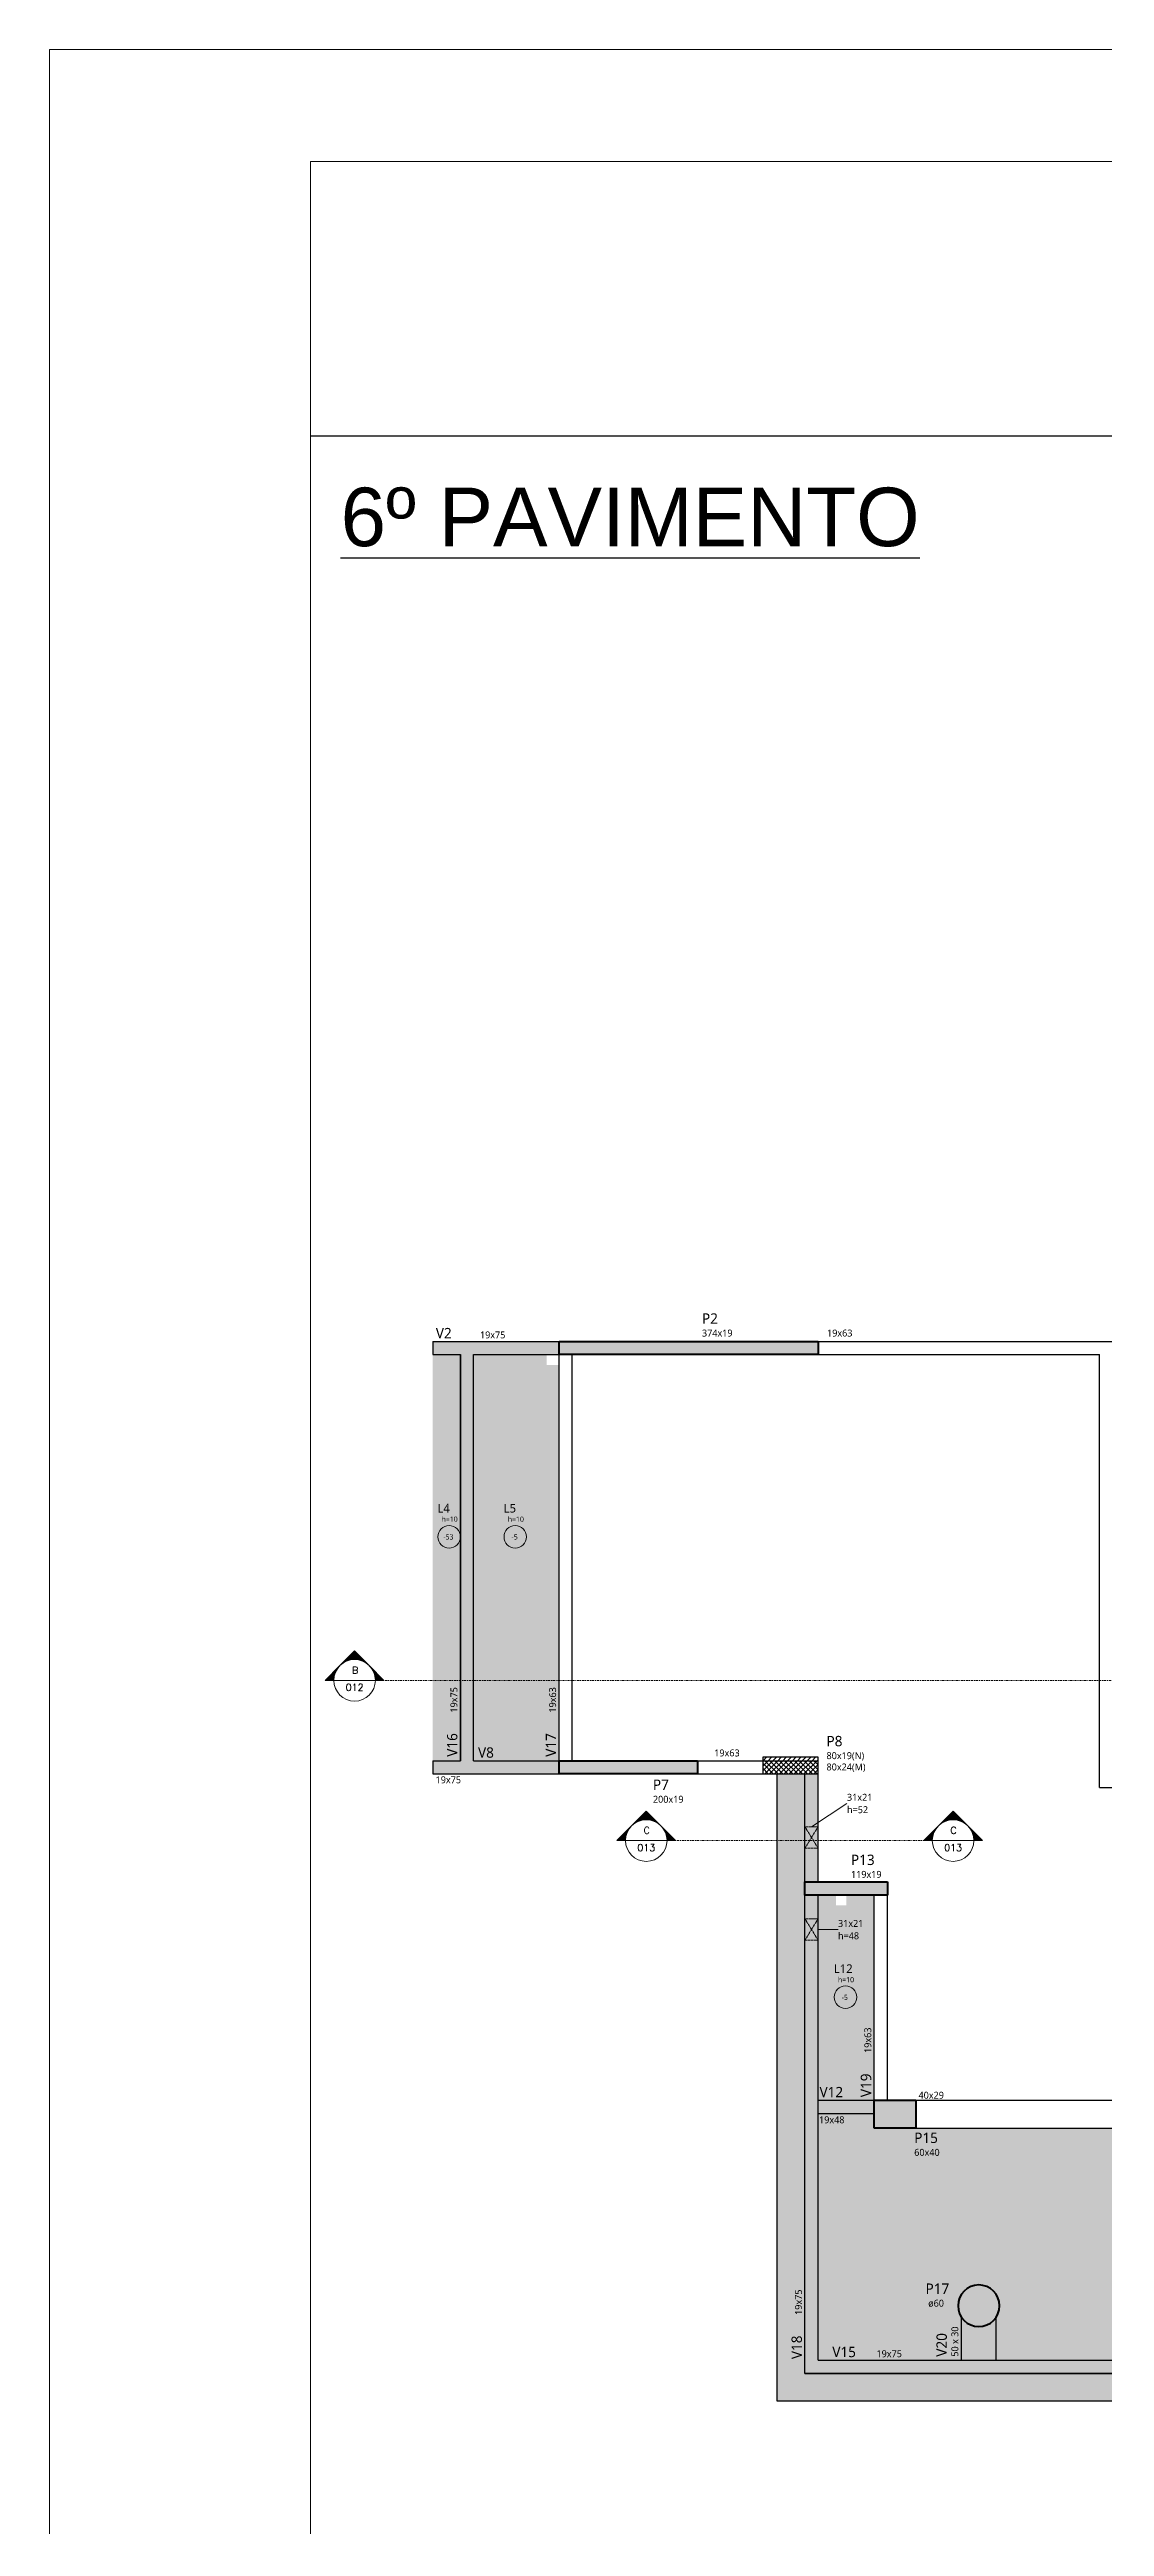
# Model space of a CAD drawing. Extents: x -23436 to 4767, y -4638 to 9755.
# Drawn here: x -19091 to -18809, y 7919 to 8582 of the extents above; entities that cross this region are included whole.
import ezdxf

# ---------------------------------------------------------------- set-up
doc = ezdxf.new("R2010")
doc.units = 0
for name, pattern in [('Centro de 6 mm', [1.32, 0.6, -0.24, 0.24, -0.24]), ('HIDDEN', [9.525, 6.35, -3.175]), ('Traço', [0.635, 0.3175, -0.3175])]:
    doc.linetypes.add(name, pattern=pattern)
for name, color, linetype, lineweight in [('A-DETL', 7, 'HIDDEN', 18), ('A-DETL-GENF', 7, 'Continuous', 18), ('A-FLOR', 7, 'Continuous', 18), ('A-FLOR-IDEN', 7, 'Continuous', 9), ('A-GENM', 7, 'Continuous', 18), ('A-GENM-HDLN', 7, 'Traço', 18), ('A-GENM-IDEN', 7, 'Continuous', 9), ('FOLHA MB', 7, 'Continuous', 13), ('G-ANNO-SYMB', 7, 'Continuous', 9), ('S-BEAM', 7, 'Continuous', 18), ('S-BEAM-IDEN', 7, 'Continuous', 9), ('S-COLS', 7, 'Continuous', 18), ('S-COLS-IDEN', 7, 'Continuous', 9)]:
    doc.layers.add(name, color=color, linetype=linetype, lineweight=lineweight)
for name, color, linetype in [('MB Folha', 7, 'Continuous'), ('MB Logo', 255, 'Continuous'), ('Vigas', 3, 'Continuous')]:
    doc.layers.add(name, color=color, linetype=linetype)
doc.styles.add('Gadugi', font='gadugi.ttf', dxfattribs={"height": 15})
doc.styles.add('Gadugi_1', font='gadugi.ttf', dxfattribs={"height": 10})
doc.styles.add('Gadugi_3', font='gadugi.ttf', dxfattribs={"height": 0.2})
doc.styles.add('Gadugi_4', font='gadugi.ttf', dxfattribs={"height": 7.5})
doc.styles.add('RomanD', font='romand__.ttf', dxfattribs={"height": 10})
doc.styles.add('TQS_ARIAL', font='arial.ttf')

# ---------------------------------------------------------------- blocks, each defined once
blk = doc.blocks.new('A$C169d8357')
at = {"layer": 'FOLHA MB', "color": 1}
for points in [[(0, 1199.94), (0, 149.94), (1485.02, 149.94), (1485.02, 1199.94)], [(70, 1169.94), (70, 179.94), (1455.02, 179.94), (1455.02, 1169.94)]]:
    blk.add_lwpolyline(points, close=True, dxfattribs=at)
blk = doc.blocks.new('PED_FURO_RETANGULAR_R04_2020 _INSTÂNCIA_ - FURO RET-3740355-PL K 100 - FORMA DO 6º PAVIMENTO')
at = {"layer": 'A-GENM-HDLN'}
for p, q in [((-15.5, 9.5), (15.5, -9.5)), ((-15.5, -9.5), (15.5, 9.5)), ((-15.5, -9.5), (-15.5, 9.5)), ((15.5, 9.5), (15.5, -9.5))]:
    blk.add_line(p, q, dxfattribs=at)
blk = doc.blocks.new('PED_FURO_RETANGULAR_R04_2020 _INSTÂNCIA_ - FURO RET-3739772-PL K 100 - FORMA DO 6º PAVIMENTO')
at = {"layer": 'A-GENM-HDLN'}
for p, q in [((-15.5, 9.5), (15.5, -9.5)), ((-15.5, -9.5), (15.5, 9.5)), ((-15.5, -9.5), (-15.5, 9.5)), ((15.5, 9.5), (15.5, -9.5))]:
    blk.add_line(p, q, dxfattribs=at)
blk = doc.blocks.new('PED_TAG_LAJE_R01 - TÍTULO_ESPESSURA_REBAIXO-2413107-PL K 100 - FORMA DO 6º PAVIMENTO')
at = {"layer": 'A-FLOR-IDEN'}
blk.add_circle((-0.046, -0.667), 0.325, dxfattribs=at)
blk = doc.blocks.new('Corte - M_Cabeça do corte - Preenchida-2060824-PL K 100 - FORMA DO 6º PAVIMENTO')
at = {"layer": 'G-ANNO-SYMB'}
h = blk.add_hatch(color=256, dxfattribs=at)
edge = h.paths.add_edge_path(flags=0)
edge.add_line((-0.6, 0.849), (-0.6, 0.6))
edge.add_arc((-0.6, 0), 0.6, 90, 135)
edge.add_line((-1.024, 0.424), (-0.6, 0.849))
h = blk.add_hatch(color=256, dxfattribs=at)
edge = h.paths.add_edge_path(flags=0)
edge.add_line((-0.6, 0.849), (-0.176, 0.424))
edge.add_arc((-0.6, 0), 0.6, 45, 90)
edge.add_line((-0.6, 0.6), (-0.6, 0.849))
h = blk.add_hatch(color=256, dxfattribs=at)
edge = h.paths.add_edge_path(flags=0)
edge.add_line((-1.449, 0), (-1.024, 0.424))
edge.add_arc((-0.6, 0), 0.6, 135, 180)
edge.add_line((-1.2, 0), (-1.449, 0))
h = blk.add_hatch(color=256, dxfattribs=at)
edge = h.paths.add_edge_path(flags=0)
edge.add_line((0.249, 0), (0, 0))
edge.add_arc((-0.6, 0), 0.6, 360, 405)
edge.add_line((-0.176, 0.424), (0.249, 0))
for p, q in [((-0.6, 0.849), (-1.449, 0)), ((-0.6, 0.849), (-1.024, 0.424)), ((-0.6, 0.849), (0.249, 0)), ((-0.6, 0.6), (-0.6, 0.849)), ((-0.6, 0.849), (-0.6, 0.6)), ((-0.176, 0.424), (-0.6, 0.849)), ((-1.024, 0.424), (-1.449, 0)), ((-1.449, 0), (-1.2, 0)), ((0.249, 0), (-0.176, 0.424)), ((0, 0), (0.249, 0)), ((-1.2, 0), (-1.449, 0)), ((0, 0), (0.249, 0))]:
    blk.add_line(p, q, dxfattribs=at)
for start, end in [(360, 180), (135, 180), (180, 360), (90, 135), (45, 90), (360, 45)]:
    blk.add_arc((-0.6, 0), 0.6, start, end, dxfattribs=at)

msp = doc.modelspace()

# ---------------------------------------------------------------- hatches: boundary and pattern name
at = {"layer": 'A-DETL', "linetype": 'Continuous', "true_color": 0xccffcc}
msp.add_hatch(color=254, dxfattribs=at).paths.add_polyline_path([(-18981.23, 8123.78), (-18977.7, 8123.78), (-18977.7, 8232.6), (-18981.23, 8232.6)], flags=0)
at = {"layer": 'A-DETL-GENF', "true_color": 0x808080}
h = msp.add_hatch(dxfattribs=at)
h.set_pattern_fill('FP_2', color=8, scale=0.1857, style=0, pattern_type=2)
h.set_pattern_definition([(45, (-18677.238, 8160.1346), (-0.6565486, 0.6565486), [])])
h.paths.add_polyline_path([(-18885.31, 8123.78), (-18885.31, 8124.71), (-18900.17, 8124.71), (-18900.17, 8123.78)], flags=0)
at = {"layer": 'A-DETL-GENF', "true_color": 0x0000ff}
h = msp.add_hatch(dxfattribs=at)
h.set_pattern_fill('FP_1', color=5, scale=0.1857, style=0, pattern_type=2)
h.set_pattern_definition([(45, (-18677.238, 8160.1346), (-0.6565486, 0.6565486), []), (135, (-18677.238, 8160.1346), (-0.6565486, -0.6565486), [])])
h.paths.add_polyline_path([(-18885.31, 8120.26), (-18885.31, 8123.78), (-18900.17, 8123.78), (-18900.17, 8120.26)], flags=0)
at = {"layer": 'A-FLOR', "true_color": 0xc7c8ca}
for points in [[(-18988.66, 8123.78), (-18981.23, 8123.78), (-18981.23, 8232.6), (-18988.66, 8232.6)], [(-18954.77, 8123.78), (-18954.77, 8229.83), (-18958.11, 8229.83), (-18958.11, 8232.6), (-18977.7, 8232.6), (-18977.7, 8123.78)], [(-18896.27, 7952.2), (-18458.2, 7952.2), (-18458.2, 8120.26), (-18465.63, 8120.26), (-18465.63, 7959.63), (-18888.84, 7959.63), (-18888.84, 8120.26), (-18896.27, 8120.26), (-18896.27, 8009.41)], [(-18874.88, 8032.79), (-18870.27, 8032.79), (-18870.27, 8087.76), (-18877.79, 8087.76), (-18877.79, 8084.99), (-18880.5, 8084.99), (-18880.5, 8087.76), (-18885.31, 8087.76), (-18885.31, 8032.79)], [(-18885.31, 7963.15), (-18846.87, 7963.15), (-18846.87, 7974.65), (-18847.38, 7975.61), (-18847.7, 7976.65), (-18847.8, 7977.73), (-18847.7, 7978.82), (-18847.38, 7979.86), (-18846.86, 7980.83), (-18846.17, 7981.67), (-18845.33, 7982.36), (-18844.36, 7982.88), (-18843.32, 7983.19), (-18842.23, 7983.3), (-18841.15, 7983.19), (-18840.09, 7982.87), (-18839.14, 7982.36), (-18838.29, 7981.67), (-18837.6, 7980.83), (-18837.09, 7979.86), (-18836.77, 7978.82), (-18836.66, 7977.73), (-18836.77, 7976.64), (-18837.09, 7975.6), (-18837.59, 7974.64), (-18837.59, 7963.15), (-18721.34, 7963.15), (-18721.34, 8001.05), (-18724.13, 8001.05), (-18724.13, 8009.96), (-18721.34, 8009.96), (-18721.34, 8025.36), (-18870.27, 8025.36), (-18870.27, 8029.26), (-18885.31, 8029.26), (-18885.31, 8009.41)]]:
    msp.add_hatch(color=9, dxfattribs=at).paths.add_polyline_path(points, flags=0)
at = {"layer": 'S-BEAM', "true_color": 0xccffcc}
for points in [[(-18954.77, 8232.6), (-18954.77, 8236.13), (-18988.66, 8236.13), (-18988.66, 8232.6), (-18977.7, 8232.6)], [(-18954.77, 8120.26), (-18954.77, 8123.78), (-18988.66, 8123.78), (-18988.66, 8120.26)], [(-18888.84, 8091.29), (-18885.31, 8091.29), (-18885.31, 8120.26), (-18888.84, 8120.26), (-18888.84, 8103.31)], [(-18885.31, 7959.63), (-18885.31, 8087.76), (-18888.84, 8087.76), (-18888.84, 7959.63)], [(-18885.31, 7959.63), (-18721.34, 7959.63), (-18721.34, 7963.15), (-18885.31, 7963.15)]]:
    msp.add_hatch(color=254, dxfattribs=at).paths.add_polyline_path(points, flags=0)
at = {"layer": 'S-BEAM', "true_color": 0xd9d9d9}
for points in [[(-18874.88, 8029.26), (-18870.27, 8029.26), (-18870.27, 8032.79), (-18885.31, 8032.79), (-18885.31, 8029.26)], [(-18846.17, 7963.15), (-18837.59, 7963.15), (-18837.6, 7974.64), (-18838.29, 7973.79), (-18839.14, 7973.1), (-18840.1, 7972.58), (-18841.15, 7972.27), (-18842.23, 7972.16), (-18843.32, 7972.27), (-18844.37, 7972.59), (-18845.34, 7973.1), (-18846.18, 7973.8), (-18846.87, 7974.64), (-18846.87, 7963.15)]]:
    msp.add_hatch(color=254, dxfattribs=at).paths.add_polyline_path(points, flags=0)
at = {"layer": 'S-COLS', "true_color": 0x808080}
for points in [[(-18954.77, 8232.6), (-18885.31, 8232.6), (-18885.31, 8236.13), (-18954.77, 8236.13)], [(-18954.77, 8120.26), (-18917.63, 8120.26), (-18917.63, 8123.78), (-18954.77, 8123.78)], [(-18888.84, 8087.76), (-18866.74, 8087.76), (-18866.74, 8091.29), (-18888.84, 8091.29)], [(-18859.13, 8025.36), (-18859.13, 8032.79), (-18870.27, 8032.79), (-18870.27, 8025.36)], [(-18842.23, 7972.16), (-18841.15, 7972.27), (-18840.09, 7972.59), (-18839.14, 7973.1), (-18838.29, 7973.79), (-18837.6, 7974.64), (-18837.09, 7975.6), (-18836.77, 7976.64), (-18836.66, 7977.73), (-18836.77, 7978.82), (-18837.09, 7979.86), (-18837.6, 7980.83), (-18838.29, 7981.67), (-18839.14, 7982.36), (-18840.1, 7982.88), (-18841.15, 7983.19), (-18842.23, 7983.3), (-18843.32, 7983.19), (-18844.36, 7982.88), (-18845.33, 7982.36), (-18846.17, 7981.67), (-18846.86, 7980.83), (-18847.38, 7979.86), (-18847.7, 7978.82), (-18847.8, 7977.73), (-18847.7, 7976.64), (-18847.38, 7975.6), (-18846.86, 7974.64), (-18846.17, 7973.79), (-18845.33, 7973.1), (-18844.36, 7972.58), (-18843.32, 7972.27)]]:
    msp.add_hatch(color=8, dxfattribs=at).paths.add_polyline_path(points, flags=0)

# ---------------------------------------------------------------- linework, layer by layer
at = {"layer": 'A-FLOR'}
for start, end in [(200.60054, 202.37154), (210.30878, 213.55731), (326.44269, 329.69122), (337.62846, 339.39946)]:
    msp.add_arc((-18842.23, 7977.73), 5.57, start, end, dxfattribs=at)
at = {"layer": 'A-GENM-IDEN'}
for p, q in [((-18887.08, 8106.08), (-18877.57, 8112.34)), ((-18885.31, 8078.55), (-18879.98, 8078.55))]:
    msp.add_line(p, q, dxfattribs=at)
at = {"layer": 'G-ANNO-SYMB'}
for p, q in [((-19015.18, 8145.31), (-19004.03, 8145.31)), ((-18936.96, 8102.38), (-18925.82, 8102.38)), ((-18854.69, 8102.38), (-18843.55, 8102.38))]:
    msp.add_line(p, q, dxfattribs=at)
at = {"layer": 'G-ANNO-SYMB', "linetype": 'Centro de 6 mm'}
for p, q in [((-19004.03, 8145.31), (-18350.38, 8145.31)), ((-18925.82, 8102.38), (-18854.69, 8102.38))]:
    msp.add_line(p, q, dxfattribs=at)
at = {"layer": 'MB Folha', "color": 0}
msp.add_line((-19021.4, 8478.8), (-17636.4, 8478.8), dxfattribs=at)
at = {"layer": 'S-BEAM', "lineweight": 25}
for start, end in [(223.04945, 224.84585), (235.39348, 236.13439), (303.86561, 304.60652), (315.15415, 316.95055)]:
    msp.add_arc((-18842.23, 7977.73), 5.57, start, end, dxfattribs=at)
at = {"layer": 'S-COLS', "lineweight": 50}
for p, q in [((-18954.77, 8232.6), (-18954.77, 8236.13)), ((-18954.77, 8236.13), (-18885.31, 8236.13)), ((-18885.31, 8236.13), (-18885.31, 8232.6)), ((-18885.31, 8232.6), (-18954.77, 8232.6)), ((-18954.77, 8120.26), (-18954.77, 8123.78)), ((-18954.77, 8123.78), (-18917.63, 8123.78)), ((-18917.63, 8123.78), (-18917.63, 8120.26)), ((-18917.63, 8120.26), (-18954.77, 8120.26)), ((-18888.84, 8087.76), (-18888.84, 8091.29)), ((-18888.84, 8091.29), (-18866.74, 8091.29)), ((-18866.74, 8091.29), (-18866.74, 8087.76)), ((-18866.74, 8087.76), (-18888.84, 8087.76)), ((-18870.27, 8025.36), (-18870.27, 8032.79)), ((-18870.27, 8032.79), (-18859.13, 8032.79)), ((-18859.13, 8032.79), (-18859.13, 8025.36)), ((-18859.13, 8025.36), (-18870.27, 8025.36))]:
    msp.add_line(p, q, dxfattribs=at)
for start, end in [(0, 180), (180, 0)]:
    msp.add_arc((-18842.23, 7977.73), 5.57, start, end, dxfattribs=at)
at = {"layer": 'Vigas', "lineweight": 25}
for p, q in [((-18988.66, 8236.13), (-18988.66, 8232.6)), ((-18988.66, 8236.13), (-18954.77, 8236.13)), ((-18885.31, 8236.13), (-18732.02, 8236.13)), ((-18988.66, 8232.6), (-18981.23, 8232.6)), ((-18977.7, 8232.6), (-18954.77, 8232.6)), ((-18954.77, 8123.78), (-18954.77, 8232.6)), ((-18951.24, 8123.78), (-18951.24, 8232.6)), ((-18885.31, 8232.6), (-18809.83, 8232.6)), ((-18809.83, 8116.63), (-18809.83, 8232.6)), ((-18988.66, 8123.78), (-18988.66, 8120.26)), ((-18988.66, 8123.78), (-18981.23, 8123.78)), ((-18977.7, 8123.78), (-18954.77, 8123.78)), ((-18917.63, 8123.78), (-18900.17, 8123.78)), ((-18988.66, 8120.26), (-18954.77, 8120.26)), ((-18917.63, 8120.26), (-18900.17, 8120.26)), ((-18888.84, 8091.29), (-18888.84, 8120.26)), ((-18885.31, 8091.29), (-18885.31, 8120.26)), ((-18809.83, 8116.63), (-18772.13, 8116.63)), ((-18888.84, 7959.63), (-18888.84, 8087.76)), ((-18885.31, 7963.15), (-18885.31, 8087.76)), ((-18870.27, 8032.79), (-18870.27, 8087.76)), ((-18866.74, 8032.79), (-18866.74, 8087.76)), ((-18885.31, 8032.79), (-18870.27, 8032.79)), ((-18859.13, 8032.79), (-18721.34, 8032.79)), ((-18885.31, 8029.26), (-18870.27, 8029.26)), ((-18859.13, 8025.36), (-18721.34, 8025.36)), ((-18846.87, 7963.15), (-18846.87, 7974.65)), ((-18837.59, 7963.15), (-18837.59, 7974.65)), ((-18888.84, 7959.63), (-18885.31, 7959.63)), ((-18885.31, 7963.15), (-18721.34, 7963.15)), ((-18885.31, 7959.63), (-18721.34, 7959.63))]:
    msp.add_line(p, q, dxfattribs=at)
at = {"layer": 'Vigas'}
for p, q in [((-18981.23, 8232.6), (-18981.23, 8123.78)), ((-18981.23, 8123.78), (-18981.23, 8232.6)), ((-18977.7, 8123.78), (-18977.7, 8232.6)), ((-18977.7, 8123.78), (-18977.7, 8232.6)), ((-18896.27, 7952.2), (-18896.27, 8120.26)), ((-18888.84, 7959.63), (-18888.84, 8120.26)), ((-18465.63, 7959.63), (-18888.84, 7959.63)), ((-18458.2, 7952.2), (-18896.27, 7952.2))]:
    msp.add_line(p, q, dxfattribs=at)
at = {"layer": 'Vigas', "linetype": 'Continuous'}
for p, q in [((-18885.31, 8124.71), (-18900.17, 8124.71)), ((-18900.17, 8124.71), (-18900.17, 8123.78)), ((-18900.17, 8123.78), (-18900.17, 8120.26)), ((-18900.17, 8123.78), (-18885.31, 8123.78)), ((-18885.31, 8123.78), (-18885.31, 8124.71)), ((-18885.31, 8120.26), (-18885.31, 8123.78)), ((-18900.17, 8120.26), (-18885.31, 8120.26))]:
    msp.add_line(p, q, dxfattribs=at)

# ---------------------------------------------------------------- block references
at = {"layer": 'A-FLOR-IDEN', "xscale": 9.284999930164183, "yscale": 9.284999930164183, "zscale": 9.284999930164183}
for p in [(-18983.84, 8189.97), (-18966.09, 8189.97), (-18877.56, 8066.59)]:
    msp.add_blockref('PED_TAG_LAJE_R01 - TÍTULO_ESPESSURA_REBAIXO-2413107-PL K 100 - FORMA DO 6º PAVIMENTO', p, dxfattribs=at)
at = {"layer": 'A-GENM', "linetype": 'Traço', "xscale": 0.1856999986032837, "yscale": 0.1856999986032837, "zscale": 0.1856999986032837, "rotation": 89.9999999999999}
for name, p in [('PED_FURO_RETANGULAR_R04_2020 _INSTÂNCIA_ - FURO RET-3740355-PL K 100 - FORMA DO 6º PAVIMENTO', (-18887.08, 8103.2)), ('PED_FURO_RETANGULAR_R04_2020 _INSTÂNCIA_ - FURO RET-3739772-PL K 100 - FORMA DO 6º PAVIMENTO', (-18887.08, 8078.55))]:
    msp.add_blockref(name, p, dxfattribs=at)
at = {"layer": 'G-ANNO-SYMB', "xscale": 9.284999930164183, "yscale": 9.284999930164183, "zscale": 9.284999930164183}
for p in [(-19004.03, 8145.31), (-18925.82, 8102.38)]:
    msp.add_blockref('Corte - M_Cabeça do corte - Preenchida-2060824-PL K 100 - FORMA DO 6º PAVIMENTO', p, dxfattribs=at)
at = {"layer": 'G-ANNO-SYMB', "extrusion": (0, 0, -1), "xscale": 9.284999930164183, "yscale": 9.284999930164183, "zscale": 9.284999930164183}
msp.add_blockref('Corte - M_Cabeça do corte - Preenchida-2060824-PL K 100 - FORMA DO 6º PAVIMENTO', (18854.69, 8102.38), dxfattribs=at)
at = {"layer": 'MB Logo'}
msp.add_blockref('A$C169d8357', (-19091.4, 7382.32), dxfattribs=at)

# ---------------------------------------------------------------- texts
at = {"layer": 'A-FLOR-IDEN', "attachment_point": 1}
for s, insert, char_height, width, style in [('L4', (-18987.37, 8192.59), 2.321, 4.0196, 'Gadugi_4'), ('L5', (-18969.62, 8192.59), 2.321, 4.0196, 'Gadugi_4'), ('h=10', (-18986.27, 8189.19), 1.393, 5.5083, 'Gadugi_3'), ('-53', (-18985.79, 8184.44), 1.393, 3.4985, 'Gadugi_3'), ('h=10', (-18968.52, 8189.19), 1.393, 5.5083, 'Gadugi_3'), ('-5', (-18967.52, 8184.44), 1.393, 2.2331, 'Gadugi_3'), ('L12', (-18881.09, 8069.21), 2.321, 6.1782, 'Gadugi_4'), ('h=10', (-18880, 8065.81), 1.393, 5.5083, 'Gadugi_3'), ('-5', (-18878.99, 8061.06), 1.393, 2.2331, 'Gadugi_3')]:
    msp.add_mtext(s, dxfattribs=dict(at, insert=insert, char_height=char_height, width=width, style=style))
at = {"layer": 'A-GENM-IDEN', "char_height": 1.857, "attachment_point": 1, "style": 'Gadugi_1'}
for s, insert, width in [('31x21', (-18877.57, 8114.9), 8.3369), ('h=52', (-18877.57, 8111.58), 7.3692), ('31x21', (-18879.98, 8081.11), 8.3369), ('h=48', (-18879.98, 8077.79), 7.3692)]:
    msp.add_mtext(s, dxfattribs=dict(at, insert=insert, width=width))
at = {"layer": 'G-ANNO-SYMB', "attachment_point": 1, "style": 'RomanD'}
for s, insert, char_height, width in [('012', (-19011.98, 8144.33), 1.857, 6.2527), ('B', (-19010.27, 8148.96), 1.86, 2.0842), ('C', (-18932.11, 8106.02), 1.86, 2.2331), ('C', (-18849.84, 8106.02), 1.86, 2.2331), ('013', (-18933.77, 8101.39), 1.857, 6.2527), ('013', (-18851.5, 8101.39), 1.857, 6.2527)]:
    msp.add_mtext(s, dxfattribs=dict(at, insert=insert, char_height=char_height, width=width))
at = {"layer": 'MB Folha', "color": 0, "style": 'TQS_ARIAL'}
msp.add_text('%%U6º PAVIMENTO', height=15.68, dxfattribs=at).set_placement((-19013.34, 8449.19))
at = {"layer": 'S-BEAM-IDEN', "attachment_point": 1}
for s, insert, char_height, width, style in [('V2', (-18987.81, 8239.73), 2.785, 5.5828, 'Gadugi'), ('19x75', (-18975.98, 8238.79), 1.857, 8.3369, 'Gadugi_1'), ('19x63', (-18882.92, 8239.29), 1.857, 8.3369, 'Gadugi_1'), ('V8', (-18976.5, 8127.36), 2.785, 5.5828, 'Gadugi'), ('19x63', (-18913.17, 8126.78), 1.857, 8.3369, 'Gadugi_1'), ('19x75', (-18987.87, 8119.59), 1.857, 8.3369, 'Gadugi_1'), ('V12', (-18884.93, 8036.37), 2.785, 8.188, 'Gadugi'), ('40x29', (-18858.4, 8035.07), 1.857, 8.3369, 'Gadugi_1'), ('19x48', (-18885.06, 8028.49), 1.857, 8.3369, 'Gadugi_1'), ('V15', (-18881.5, 7966.75), 2.785, 8.188, 'Gadugi'), ('19x75', (-18869.67, 7965.81), 1.857, 8.3369, 'Gadugi_1')]:
    msp.add_mtext(s, dxfattribs=dict(at, insert=insert, char_height=char_height, width=width, style=style))
at = {"layer": 'S-BEAM-IDEN', "attachment_point": 1, "rotation": 90}
for s, insert, char_height, width, style in [('19x75', (-18983.89, 8136.66), 1.857, 8.3369, 'Gadugi_1'), ('19x63', (-18957.43, 8136.66), 1.857, 8.3369, 'Gadugi_1'), ('V16', (-18984.82, 8124.83), 2.785, 8.188, 'Gadugi'), ('V17', (-18958.36, 8124.83), 2.785, 8.188, 'Gadugi'), ('19x63', (-18872.93, 8045.47), 1.857, 8.3369, 'Gadugi_1'), ('V19', (-18873.87, 8033.64), 2.785, 8.188, 'Gadugi'), ('19x75', (-18891.5, 7975.27), 1.857, 8.3369, 'Gadugi_1'), ('50 x 30', (-18849.58, 7964.1), 1.857, 10.1234, 'Gadugi_1'), ('V18', (-18892.44, 7963.44), 2.785, 8.188, 'Gadugi'), ('V20', (-18853.59, 7964.09), 2.785, 8.188, 'Gadugi')]:
    msp.add_mtext(s, dxfattribs=dict(at, insert=insert, char_height=char_height, width=width, style=style))
at = {"layer": 'S-COLS-IDEN', "attachment_point": 1}
for s, insert, char_height, width, style in [('P2', (-18916.45, 8243.65), 2.785, 5.285, 'Gadugi'), ('374x19', (-18916.45, 8239.29), 1.857, 10.049, 'Gadugi_1'), ('P8', (-18883.06, 8130.42), 2.785, 5.285, 'Gadugi'), ('80x19(N)', (-18883.06, 8126.06), 1.857, 12.6542, 'Gadugi_1'), ('P7', (-18929.6, 8118.73), 2.785, 5.285, 'Gadugi'), ('80x24(M)', (-18883.06, 8123.02), 1.857, 13.1753, 'Gadugi_1'), ('200x19', (-18929.6, 8114.37), 1.857, 10.049, 'Gadugi_1'), ('P13', (-18876.5, 8098.61), 2.785, 7.8903, 'Gadugi'), ('119x19', (-18876.5, 8094.25), 1.857, 10.049, 'Gadugi_1'), ('P15', (-18859.54, 8024.13), 2.785, 7.8903, 'Gadugi'), ('60x40', (-18859.54, 8019.77), 1.857, 8.3369, 'Gadugi_1'), ('P17', (-18856.5, 7983.71), 2.785, 7.8903, 'Gadugi'), ('ø60', (-18855.8, 7979.35), 1.857, 5.285, 'Gadugi_1')]:
    msp.add_mtext(s, dxfattribs=dict(at, insert=insert, char_height=char_height, width=width, style=style))

doc.saveas('drawing.dxf')
